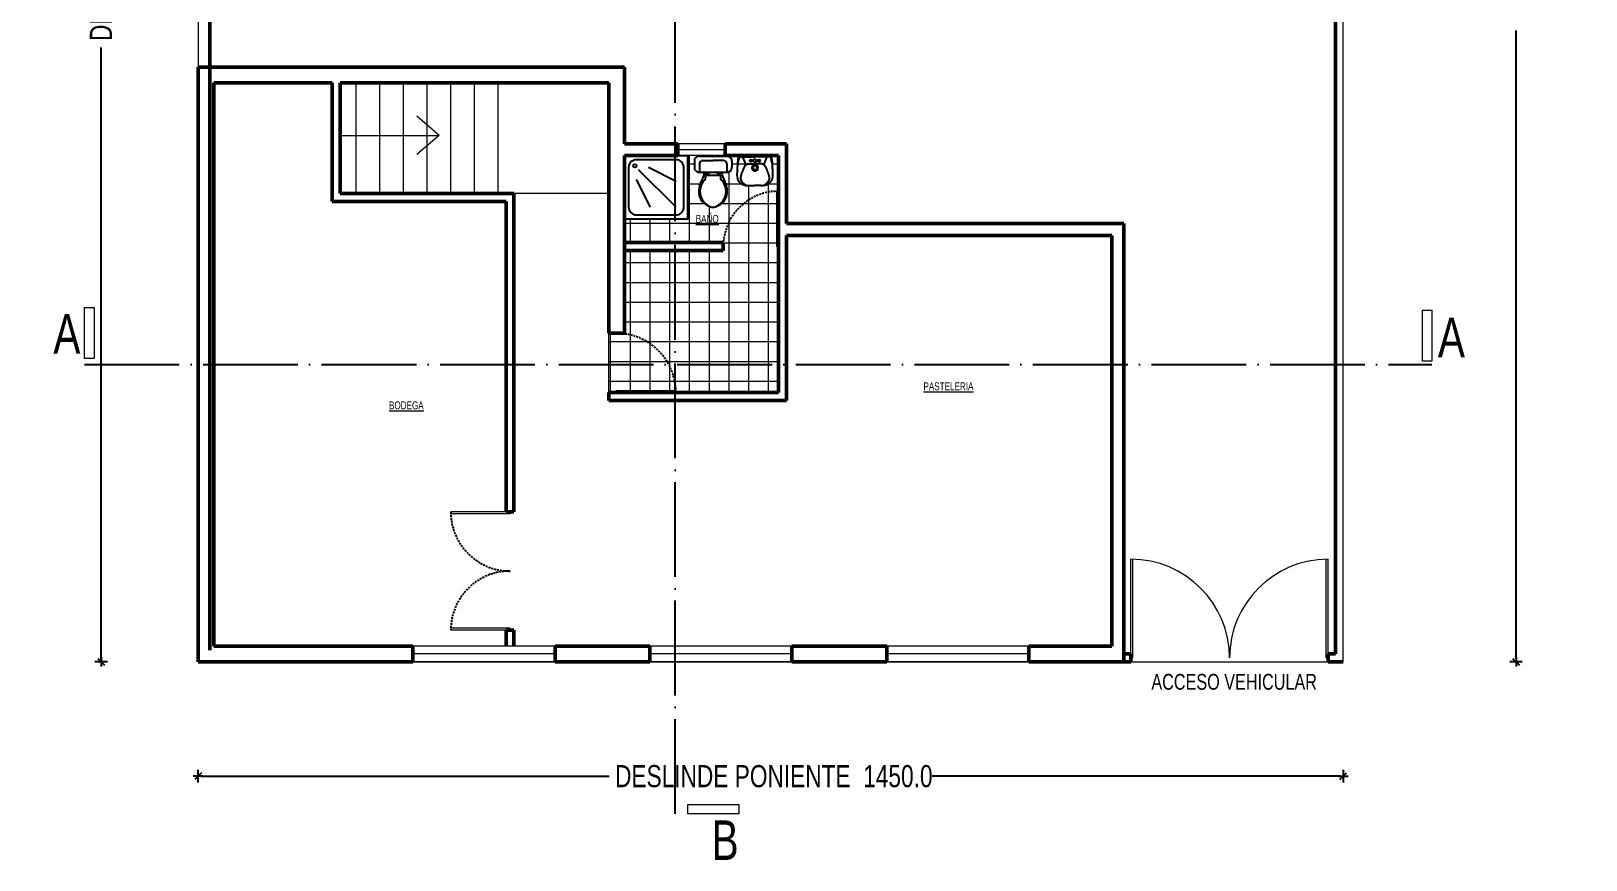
# Model space of a CAD drawing. Header units: centimetres. Extents: x 56177 to 99483, y 493 to 15482.
# Drawn here: x 68041 to 70010, y 6719 to 7768 of the extents above; entities that cross this region are included whole.
import ezdxf

# ---------------------------------------------------------------- set-up
doc = ezdxf.new("R2010")
doc.units = ezdxf.units.CM
doc.header["$MEASUREMENT"] = 0
doc.linetypes.add('ACAD_ISO04W100', pattern=[30, 24, -3, 0, -3])
doc.linetypes.add('HIDDEN', pattern=[0.375, 0.25, -0.125])
for name, color, linetype, lineweight in [('.002', 2, 'Continuous', 20), ('0.1 COTAS', 52, 'Continuous', 13), ('0.15 TEXTOS', 212, 'Continuous', 20), ('0.2 VENTANAS', 2, 'Continuous', 20), ('0.5 MUROS', 1, 'Continuous', 50), ('000.2 GENERAL', 2, 'Continuous', 20)]:
    doc.layers.add(name, color=color, linetype=linetype, lineweight=lineweight)
doc.layers.add('0.10 EJES', color=120, linetype='ACAD_ISO04W100')
doc.layers.add('0.12 PUNTEADA', color=142, linetype='HIDDEN')
doc.layers.add('0.12 MOBILIARIO BLOQUES', color=251, linetype='Continuous', lineweight=13, true_color=0x616161)
doc.layers.add('COLOR_ NARANJO', color=2, linetype='Continuous', true_color=0xffff14)
doc.styles.add('NICOLAS 2', font='swisscl.ttf')
doc.dimstyles.new('NICO CMS PEQUEÑAS', dxfattribs={"dimtxt": 10, "dimasz": 2, "dimexe": 0.18, "dimexo": 0.0625, "dimgap": 0.09, "dimtad": 0, "dimdec": 1, "dimzin": 0, "dimdsep": 46, "dimtxsty": 'NICOLAS 2', "dimblk": 'CRUZ2', "dimcen": 0.09, "dimse1": 1, "dimse2": 1, "dimclrd": 256, "dimclrt": 2, "dimadec": 0, "dimazin": 0, "dimtfac": 1, "dimtdec": 1, "dimtofl": 0, "dimtmove": 1, "dimatfit": 2, "dimldrblk": 'CRUZ2', "dimfxl": 1, "dimtolj": 1, "dimtzin": 0, "dimarcsym": 0})

# ---------------------------------------------------------------- blocks, each defined once
blk = doc.blocks.new('70i')
at = {"layer": '.002', "ltscale": 200}
for p, q in [((57774.9, 4700.5), (57774.9, 4630.5)), ((57777.4, 4700.5), (57777.4, 4630.5)), ((57777.4, 4630.5), (57774.9, 4630.5))]:
    blk.add_line(p, q, dxfattribs=at)
at = {"layer": '0.12 PUNTEADA', "linetype": 'HIDDEN', "ltscale": 10}
blk.add_arc((57777.4, 4630.5), 70, 90, 180, dxfattribs=at)
blk = doc.blocks.new('75')
at = {"layer": '.002', "ltscale": 200}
for p, q in [((7219, -432.3), (7219, -357.3)), ((7221.5, -432.3), (7221.5, -357.3)), ((7221.5, -432.3), (7219, -432.3))]:
    blk.add_line(p, q, dxfattribs=at)
at = {"layer": '0.12 PUNTEADA', "linetype": 'HIDDEN', "ltscale": 10}
blk.add_arc((7221.5, -432.3), 75, 90, 180, dxfattribs=at)
blk = doc.blocks.new('CRUZ2')
at = {"layer": 'COLOR_ NARANJO', "color": 8}
for p, q in [((-1.5, 0), (1.5, 0)), ((0, 2), (0, -2))]:
    blk.add_line(p, q, dxfattribs=at)
at = {"layer": 'COLOR_ NARANJO', "color": 4}
blk.add_lwpolyline([(-1.06, -1.06), (0, 0), (1.06, 1.06)], dxfattribs=at)
blk = doc.blocks.new('*D635')
at = {"layer": '0.1 COTAS', "lineweight": -2, "transparency": 16777216}
for p, q in [((68129.8, 8893.5), (68129.8, 8119.8)), ((68129.8, 6973.5), (68129.8, 7747.3))]:
    blk.add_line(p, q, dxfattribs=at)
at = {"layer": 'Defpoints', "color": 0, "transparency": 16777216}
for p in [(68252.6, 8897.5), (68129.8, 6969.5), (68252.6, 6969.5)]:
    blk.add_point(p, dxfattribs=at)
at = {"layer": '0.1 COTAS', "lineweight": -2, "transparency": 16777216, "xscale": 4, "yscale": 4, "zscale": 4}
for p, rotation in [((68129.8, 8897.5), 90), ((68129.8, 6969.5), 270)]:
    blk.add_blockref('CRUZ2', p, dxfattribs=dict(at, rotation=rotation))
at = {"layer": '0.1 COTAS', "color": 2, "transparency": 16777216, "insert": (68129.8, 7933.5), "char_height": 28, "attachment_point": 5, "rotation": 90, "style": 'NICOLAS 2'}
blk.add_mtext('\\A1; DESLINDE NORTE   1928.0', dxfattribs=at)
blk = doc.blocks.new('*D636')
at = {"layer": '0.1 COTAS', "lineweight": -2, "transparency": 16777216}
for p, q in [((69921.3, 8893.5), (69921.3, 8097.9)), ((69921.3, 6973.5), (69921.3, 7769.1))]:
    blk.add_line(p, q, dxfattribs=at)
at = {"layer": 'Defpoints', "color": 0, "transparency": 16777216}
for p in [(69702.6, 8897.5), (69702.6, 6969.5), (69921.3, 6969.5)]:
    blk.add_point(p, dxfattribs=at)
at = {"layer": '0.1 COTAS', "lineweight": -2, "transparency": 16777216, "xscale": 4, "yscale": 4, "zscale": 4}
for p, rotation in [((69921.3, 8897.5), 90), ((69921.3, 6969.5), 270)]:
    blk.add_blockref('CRUZ2', p, dxfattribs=dict(at, rotation=rotation))
at = {"layer": '0.1 COTAS', "color": 2, "transparency": 16777216, "insert": (69921.3, 7933.5), "char_height": 28, "attachment_point": 5, "rotation": 90, "style": 'NICOLAS 2'}
blk.add_mtext('\\A1; DESLINDE SUR  1928.0', dxfattribs=at)
blk = doc.blocks.new('*D637')
at = {"layer": '0.1 COTAS', "lineweight": -2, "transparency": 16777216}
for p, q in [((68256.6, 6824.6), (68773.2, 6824.6)), ((69698.6, 6824.6), (69182, 6824.6))]:
    blk.add_line(p, q, dxfattribs=at)
at = {"layer": 'Defpoints', "color": 0, "transparency": 16777216}
for p in [(68252.6, 6969.5), (69702.6, 6969.5), (69702.6, 6824.6)]:
    blk.add_point(p, dxfattribs=at)
at = {"layer": '0.1 COTAS', "lineweight": -2, "transparency": 16777216, "xscale": 4, "yscale": 4, "zscale": 4, "rotation": 180}
blk.add_blockref('CRUZ2', (68252.6, 6824.6), dxfattribs=at)
at = {"layer": '0.1 COTAS', "lineweight": -2, "transparency": 16777216, "xscale": 4, "yscale": 4, "zscale": 4}
blk.add_blockref('CRUZ2', (69702.6, 6824.6), dxfattribs=at)
at = {"layer": '0.1 COTAS', "color": 2, "transparency": 16777216, "insert": (68977.6, 6824.6), "char_height": 28, "attachment_point": 5, "style": 'NICOLAS 2'}
blk.add_mtext('\\A1; DESLINDE PONIENTE  1450.0', dxfattribs=at)

msp = doc.modelspace()

# ---------------------------------------------------------------- hatches: boundary and pattern name
at = {"layer": '0.12 MOBILIARIO BLOQUES'}
h = msp.add_hatch(dxfattribs=at)
h.set_pattern_fill('NET', color=256, scale=200)
h.paths.add_polyline_path([(68987.62, 7495.53), (68985.12, 7495.53), (68985.12, 7565.48, 0.4037891), (68917.62, 7495.53), (68917.62, 7490.53), (68856.64, 7490.53), (68856.64, 7322.6, -0.040455), (68857.62, 7310.53), (68987.62, 7310.53)])
h.paths.add_polyline_path([(68856.64, 7490.53), (68792.62, 7490.53), (68792.62, 7384.86, -0.330095), (68856.64, 7322.6)])
h.paths.add_polyline_path([(68782.62, 7385.53), (68772.62, 7385.53), (68772.62, 7310.53), (68782.62, 7310.53), (68782.62, 7313.03), (68856.64, 7313.03), (68856.64, 7322.6, 0.3675987)])
h.paths.add_polyline_path([(68987.62, 7565.53), (68987.62, 7610.53), (68976.06, 7609.64, -0.2399139), (68978.82, 7608.24, -0.0576326), (68980.09, 7595.35, -0.0291165), (68980.5, 7583.58, -0.4004693), (68965.76, 7572.64), (68957.75, 7572.64), (68950.82, 7572.64, -0.3066079), (68939.97, 7579.25, -0.1746136), (68939.52, 7582.82, -0.0853266), (68944.66, 7596.73, -0.1351176), (68946.67, 7599.06), (68942.23, 7609.64), (68939.43, 7609.64), (68922.05, 7610.01, -0.2311789), (68927.69, 7606.92, -0.1553303), (68928.61, 7604.03), (68928.61, 7595.45, -0.1442132), (68927.82, 7592.74, -0.2547818), (68921.71, 7589.41), (68915.3, 7589.41, 0.0768187), (68919.86, 7577.38, -0.1267566), (68922.53, 7568.46, -0.000036), (68922.53, 7568.45, -0.0490855), (68922.55, 7562.79, -0.3165814), (68909.63, 7546.72, -0.0644721), (68904.58, 7544.98, -0.0698813), (68899.14, 7546.93, -0.3060011), (68886.88, 7562.79, -0.0490855), (68886.9, 7568.45, -0.000036), (68886.9, 7568.46, -0.1267566), (68889.57, 7577.38, 0.0667683), (68893.75, 7587.77), (68893.14, 7587.77), (68893.14, 7589.37), (68892.44, 7589.37), (68887.46, 7589.42), (68887.46, 7589.42, -0.2456352), (68881.61, 7592.74), (68881.74, 7606.92, -0.2432336), (68887.71, 7610.01), (68872.77, 7610.29), (68872.77, 7530.41), (68856.64, 7530.41), (68856.64, 7500.53), (68917.8, 7500.53, -0.3934265)])
h.paths.add_polyline_path([(68856.64, 7530.41), (68792.62, 7530.41), (68792.62, 7500.53), (68856.64, 7500.53)])

# ---------------------------------------------------------------- linework, layer by layer
at = {"layer": '.002', "ltscale": 200}
for p, q in [((68647.62, 7159.53), (68572.62, 7159.53)), ((68647.62, 7157.03), (68572.62, 7157.03)), ((68647.62, 7159.53), (68647.62, 7157.03)), ((68647.62, 7012.03), (68572.62, 7012.03)), ((68647.62, 7009.53), (68572.62, 7009.53)), ((68647.62, 7009.53), (68647.62, 7012.03))]:
    msp.add_line(p, q, dxfattribs=at)
for p, q in [((68881.61, 7592.74), (68881.74, 7606.92)), ((68887.46, 7600.41), (68887.46, 7589.42)), ((68887.71, 7610.01), (68921.71, 7610.01)), ((68891.46, 7604.41), (68904.71, 7604.41)), ((68917.96, 7604.41), (68904.71, 7604.41)), ((68921.96, 7600.41), (68921.96, 7589.42)), ((68928.61, 7604.03), (68928.61, 7595.45)), ((68939.43, 7609.64), (68957.75, 7609.64)), ((68940.15, 7609.08), (68957.75, 7609.08)), ((68946.67, 7599.06), (68942.47, 7609.08)), ((68949.59, 7600.03), (68957.75, 7600.03)), ((68976.06, 7609.64), (68957.75, 7609.64)), ((68975.34, 7609.08), (68957.75, 7609.08)), ((68965.9, 7600.03), (68957.75, 7600.03)), ((68968.82, 7599.06), (68973.02, 7609.08)), ((68825.27, 7545.41), (68807.77, 7580.41)), ((68857.77, 7545.41), (68810.48, 7592.69)), ((68857.77, 7577.91), (68822.77, 7595.41)), ((68887.71, 7589.41), (68921.71, 7589.41)), ((68892.37, 7589.77), (68893.54, 7589.77)), ((68893.54, 7589.77), (68892.37, 7589.77)), ((68892.44, 7589.77), (68892.44, 7589.37)), ((68892.44, 7589.37), (68896.44, 7589.37)), ((68893.14, 7589.37), (68893.14, 7587.97)), ((68895.74, 7589.24), (68893.14, 7589.24)), ((68893.34, 7587.77), (68895.54, 7587.77)), ((68893.54, 7589.77), (68896.44, 7589.77)), ((68895.1, 7585.21), (68895.1, 7582.97)), ((68895.76, 7585.51), (68895.36, 7585.51)), ((68895.74, 7589.37), (68895.74, 7587.97)), ((68895.76, 7585.3), (68895.76, 7585.51)), ((68913.41, 7585.3), (68895.76, 7585.3)), ((68898.91, 7587.81), (68895.91, 7587.81)), ((68895.91, 7587.81), (68895.91, 7585.3)), ((68896.44, 7589.77), (68896.44, 7589.37)), ((68898.91, 7587.81), (68898.91, 7585.3)), ((68910.21, 7587.81), (68910.21, 7585.3)), ((68913.21, 7587.81), (68910.21, 7587.81)), ((68913.21, 7587.81), (68913.21, 7585.3)), ((68913.41, 7585.51), (68913.41, 7585.3)), ((68913.76, 7585.51), (68913.41, 7585.51)), ((68914.06, 7585.21), (68914.06, 7582.97)), ((68948.19, 7572.64), (68957.75, 7572.64)), ((68965.76, 7572.64), (68957.75, 7572.64))]:
    msp.add_line(p, q)
msp.add_lwpolyline([(68792.77, 7530.41), (68872.77, 7530.41), (68872.77, 7610.41), (68792.77, 7610.41)], close=True)
msp.add_lwpolyline([(68807.77, 7535.41), (68857.77, 7535.41, 0.4142136), (68867.77, 7545.41), (68867.77, 7595.41, 0.4142136), (68857.77, 7605.41), (68807.77, 7605.41, 0.4142136), (68797.77, 7595.41), (68797.77, 7545.41, 0.4142136)], format="xyb", close=True)
for centre, radius in [((68805.74, 7597.61), 2.1), ((68952.65, 7604.14), 1.6), ((68957.75, 7604.14), 1.75), ((68962.85, 7604.14), 1.6)]:
    msp.add_circle(centre, radius)
for centre, radius, start, end in [((68887.71, 7602.69), 7.33, 90, 144.68314), ((68891.46, 7600.41), 4, 90, 180), ((68917.96, 7600.41), 4, 0, 90), ((68921.71, 7602.69), 7.33, 35.31686, 90), ((68923.61, 7604.03), 5, 0, 35.31686), ((69036.16, 7586.02), 101.19, 168.00862, 181.37817), ((68991.74, 7596.3), 56.35, 167.76566, 180.97818), ((68939.43, 7606.23), 3.42, 90.0056, 143.96428), ((68940.26, 7605.73), 3.36, 88.06395, 156.89991), ((68949.89, 7594.24), 5.79, 92.95069, 154.51122), ((68957.75, 7595.14), 4.05, 90, 270), ((68957.75, 7595.14), 4.05, 270, 90), ((68965.6, 7594.24), 5.79, 25.48878, 87.04931), ((68975.23, 7605.73), 3.36, 23.10009, 91.93605), ((68976.06, 7606.23), 3.42, 36.03572, 89.9944), ((68879.33, 7586.02), 101.19, 358.62183, 11.99138), ((68923.75, 7596.3), 56.35, 359.02182, 12.23434), ((68887.71, 7596.68), 7.26, 212.82437, 270), ((68908.8, 7565.34), 20.8, 134.89706, 254.50621), ((68852.92, 7598.16), 42.13, 330.4528, 345.72784), ((68893.34, 7587.97), 0.2, 180, 270), ((68890.1, 7582.97), 5, 330.41266, 0), ((68895.36, 7585.21), 0.3, 90, 180), ((68895.54, 7587.97), 0.2, 270, 0), ((68900.36, 7565.34), 20.8, 285.49379, 45.10294), ((68913.76, 7585.21), 0.3, 0, 90), ((68919.06, 7582.97), 5, 180, 209.58734), ((68916.46, 7581.49), 2, 209.58734, 225.10294), ((68956.51, 7598.16), 42.13, 191.47708, 209.5472), ((68921.71, 7596.68), 7.26, 270, 327.17563), ((68923.61, 7595.45), 5, 327.17563, 0), ((68947.91, 7585.73), 13.09, 189.44817, 271.22132), ((68944.7, 7581.67), 5.31, 167.44282, 197.67092), ((68982.55, 7574.82), 43.77, 149.9533, 169.46146), ((68950.28, 7583.97), 11.33, 200.16817, 267.25156), ((68957.75, 7595.14), 2.6, 90, 270), ((68957.75, 7595.14), 2.6, 270, 90), ((68967.39, 7585.84), 13.3, 262.92931, 350.22766), ((68965.21, 7583.97), 11.33, 272.74844, 339.83183), ((68932.94, 7574.82), 43.77, 10.53854, 30.0467), ((68970.79, 7581.67), 5.31, 342.32908, 12.55718), ((68915.68, 7565.52), 28.93, 174.17875, 185.41931), ((68904.75, 7563.93), 17.91, 183.67165, 251.67355), ((68905.55, 7567.74), 18.66, 148.89726, 178.1494), ((68927.45, 7565.67), 40.65, 176.06891, 176.07715), ((68904.68, 7563.93), 17.91, 285.68004, 356.32835), ((68903.88, 7567.74), 18.66, 1.8506, 31.10274), ((68881.98, 7565.67), 40.65, 3.92285, 3.93109), ((68893.75, 7565.52), 28.93, 354.58069, 5.82125), ((68904.58, 7550.12), 5, 254.50621, 285.49379)]:
    msp.add_arc(centre, radius, start, end)
at = {"layer": '0.10 EJES', "ltscale": 5}
for p, q in [((68856.64, 6776.99), (68856.64, 8990.93)), ((68108.83, 7346.03), (69814.83, 7346.03))]:
    msp.add_line(p, q, dxfattribs=at)
at = {"layer": '0.12 MOBILIARIO BLOQUES'}
for p, q in [((68422.62, 7562.53), (68422.62, 7702.53)), ((68422.62, 7702.53), (68422.62, 7552.53)), ((68452.62, 7562.53), (68452.62, 7702.53)), ((68482.62, 7562.53), (68482.62, 7702.53)), ((68512.62, 7562.53), (68512.62, 7702.53)), ((68542.62, 7562.53), (68542.62, 7702.53)), ((68572.62, 7562.53), (68572.62, 7702.53)), ((68602.62, 7562.53), (68602.62, 7702.53)), ((68632.62, 7562.53), (68632.62, 7702.53)), ((68557.92, 7636.17), (68529.49, 7660.42)), ((68432.62, 7636.17), (68557.92, 7636.17)), ((68557.92, 7636.17), (68529.49, 7611.92)), ((68772.62, 7562.53), (68652.62, 7562.53)), ((68772.62, 7310.53), (68772.62, 7385.53)), ((69433.62, 6974.53), (69433.62, 7099.53)), ((69436.12, 6974.53), (69436.12, 7099.53)), ((69681.12, 6974.53), (69681.12, 7099.53)), ((69683.62, 6974.53), (69683.62, 7099.53)), ((69433.62, 6974.53), (69436.12, 6974.53)), ((69433.62, 6969.53), (69683.62, 6969.53)), ((69683.62, 6974.53), (69681.12, 6974.53))]:
    msp.add_line(p, q, dxfattribs=at)
for centre, start, end in [((69433.62, 6974.53), 0, 90), ((69683.62, 6974.53), 90, 180)]:
    msp.add_arc(centre, 125, start, end, dxfattribs=at)
at = {"layer": '0.12 PUNTEADA', "linetype": 'HIDDEN', "ltscale": 10}
for centre, start, end in [((68647.62, 7159.53), 180, 270), ((68647.62, 7009.53), 90, 180)]:
    msp.add_arc(centre, 75, start, end, dxfattribs=at)
at = {"layer": '0.2 VENTANAS'}
for p, q in [((68920.12, 7625.53), (68860.12, 7625.53)), ((68920.12, 7618.03), (68860.12, 7618.03)), ((68920.12, 7610.53), (68860.12, 7610.53)), ((68704.62, 6989.53), (68524.62, 6989.53)), ((68704.62, 6989.53), (68524.62, 6989.53)), ((69004.62, 6989.53), (68824.62, 6989.53)), ((69004.62, 6989.53), (68824.62, 6989.53)), ((69304.62, 6989.53), (69124.62, 6989.53)), ((69304.62, 6989.53), (69124.62, 6989.53)), ((68704.62, 6979.53), (68524.62, 6979.53)), ((68524.62, 6969.53), (68704.62, 6969.53)), ((68704.62, 6969.53), (68524.62, 6969.53)), ((69004.62, 6979.53), (68824.62, 6979.53)), ((68824.62, 6969.53), (69004.62, 6969.53)), ((69004.62, 6969.53), (68824.62, 6969.53)), ((69304.62, 6979.53), (69124.62, 6979.53)), ((69124.62, 6969.53), (69304.62, 6969.53)), ((69304.62, 6969.53), (69124.62, 6969.53))]:
    msp.add_line(p, q, dxfattribs=at)
for points in [[(68120.9, 7353.51), (68109.07, 7353.51), (68109.07, 7418.09), (68120.9, 7418.09)], [(69814.83, 7350.24), (69803, 7350.24), (69803, 7414.82), (69814.83, 7414.82)], [(68872.6, 6777.19), (68872.6, 6789.02), (68937.18, 6789.02), (68937.18, 6777.19)]]:
    msp.add_lwpolyline(points, close=True, dxfattribs=at)
at = {"layer": '0.5 MUROS', "ltscale": 10}
for p, q in [((68267.62, 8887.53), (68267.62, 6984.53)), ((69692.62, 6979.53), (69692.62, 8887.53)), ((68792.62, 7722.53), (68252.62, 7722.53)), ((68252.62, 6969.53), (68252.62, 7722.53)), ((68792.62, 7625.53), (68792.62, 7722.53)), ((68272.62, 6989.53), (68272.62, 7702.53)), ((68422.62, 7702.53), (68272.62, 7702.53)), ((68422.62, 7702.53), (68422.62, 7552.53)), ((68632.62, 7702.53), (68432.62, 7702.53)), ((68432.62, 7702.53), (68432.62, 7562.53)), ((68772.62, 7702.53), (68632.62, 7702.53)), ((68772.62, 7385.53), (68772.62, 7702.53)), ((68860.12, 7625.53), (68792.62, 7625.53)), ((68860.12, 7610.53), (68860.12, 7625.53)), ((68997.62, 7625.53), (68920.12, 7625.53)), ((68920.12, 7610.53), (68920.12, 7625.53)), ((68997.62, 7524.53), (68997.62, 7625.53)), ((68860.12, 7610.53), (68792.62, 7610.53)), ((68792.62, 7385.53), (68792.62, 7610.53)), ((68987.62, 7610.53), (68920.12, 7610.53)), ((68987.62, 7310.53), (68987.62, 7610.53)), ((68987.62, 7310.53), (68987.62, 7610.53)), ((68652.62, 7562.53), (68432.62, 7562.53)), ((68652.62, 7562.53), (68652.62, 7562.53)), ((68652.62, 7159.53), (68652.62, 7562.53)), ((68642.62, 7552.53), (68422.62, 7552.53)), ((68642.62, 7159.53), (68642.62, 7552.53)), ((69424.62, 7524.53), (68997.62, 7524.53)), ((69424.62, 6969.53), (69424.62, 7524.53)), ((68917.62, 7500.53), (68792.62, 7500.53)), ((68917.62, 7490.53), (68917.62, 7500.53)), ((69409.62, 7509.53), (68997.62, 7509.53)), ((68997.62, 7300.53), (68997.62, 7509.53)), ((69409.62, 6989.53), (69409.62, 7509.53)), ((68917.62, 7490.53), (68792.62, 7490.53)), ((68792.62, 7385.53), (68772.62, 7385.53)), ((68987.62, 7310.53), (68772.62, 7310.53)), ((68772.62, 7300.53), (68772.62, 7310.53)), ((68792.62, 7310.53), (68792.62, 7313.03)), ((68997.62, 7300.53), (68772.62, 7300.53)), ((68652.62, 7159.53), (68642.62, 7159.53)), ((68642.62, 6989.53), (68642.62, 7009.53)), ((68652.62, 7009.53), (68642.62, 7009.53)), ((68652.62, 6989.53), (68652.62, 7009.53)), ((68524.62, 6989.53), (68272.62, 6989.53)), ((68524.62, 6969.53), (68524.62, 6989.53)), ((68704.62, 6969.53), (68704.62, 6989.53)), ((68824.62, 6989.53), (68704.62, 6989.53)), ((68824.62, 6969.53), (68824.62, 6989.53)), ((69004.62, 6969.53), (69004.62, 6989.53)), ((69124.62, 6989.53), (69004.62, 6989.53)), ((69124.62, 6969.53), (69124.62, 6989.53)), ((69409.62, 6989.53), (69304.62, 6989.53)), ((69304.62, 6969.53), (69304.62, 6989.53)), ((68524.62, 6969.53), (68252.62, 6969.53)), ((68824.62, 6969.53), (68704.62, 6969.53)), ((69124.62, 6969.53), (69004.62, 6969.53)), ((69409.62, 6969.53), (69304.62, 6969.53)), ((69424.62, 6969.53), (69409.62, 6969.53)), ((69433.62, 6979.53), (69424.62, 6979.53)), ((69433.62, 6969.53), (69424.62, 6969.53)), ((69433.62, 6979.53), (69433.62, 6969.53)), ((69692.62, 6979.53), (69683.62, 6979.53)), ((69683.62, 6979.53), (69683.62, 6969.53)), ((69683.62, 6969.53), (69702.62, 6969.53))]:
    msp.add_line(p, q, dxfattribs=at)
at = {"layer": '000.2 GENERAL', "ltscale": 10}
for p, q in [((68252.62, 8897.53), (68252.62, 6969.53)), ((69702.62, 6969.53), (69702.62, 8897.53))]:
    msp.add_line(p, q, dxfattribs=at)

# ---------------------------------------------------------------- block references
msp.add_blockref('70i', (11210.22, 2864.99))
at = {"layer": '0.5 MUROS', "rotation": 270}
msp.add_blockref('75', (69214.89, 14532.03), dxfattribs=at)

# ---------------------------------------------------------------- texts
at = {"layer": '0.15 TEXTOS', "attachment_point": 1, "style": 'NICOLAS 2'}
for s, insert, char_height, width in [('{\\LBAÑO}', (68882.75, 7535.42), 10, 489.6147), ('\\pxqc;{\\H0.5x;A}', (67899.18, 7409.94), 100, 374.7413), ('\\pxqc;{\\H0.5x;A}', (69652.15, 7405.23), 100, 374.7413), ('{\\LPASTELERIA}', (69171.11, 7323.38), 10, 489.6147), ('{\\LBODEGA}', (68494.43, 7299.31), 10, 489.6147), ('ACCESO VEHICULAR', (69459.65, 6954.25), 20, 489.6147), ('\\pxqc;{\\H0.5x;B}', (68732.63, 6768.73), 100, 374.7413)]:
    msp.add_mtext(s, dxfattribs=dict(at, insert=insert, char_height=char_height, width=width))

# ---------------------------------------------------------------- dimensions: what is measured, and where the dimension line sits
at = {"layer": '0.1 COTAS'}
for base, p1, p2, text, picture, middle in [((68129.76, 6969.53), (68252.62, 8897.53), (68252.62, 6969.53), ' DESLINDE NORTE   <>', '*D635', (68129.76, 7933.53)), ((69921.28, 6969.53), (69702.62, 8897.53), (69702.62, 6969.53), ' DESLINDE SUR  <>', '*D636', (69921.28, 7933.53))]:
    dim = msp.add_linear_dim(base=base, p1=p1, p2=p2, angle=90, text=text, dimstyle='NICO CMS PEQUEÑAS', override={"dimscale": 4, "dimtxt": 7, "dimasz": 1}, dxfattribs=at)
    dim.commit()
    dim.dimension.update_dxf_attribs({"geometry": picture, "text_midpoint": middle})
dim = msp.add_linear_dim(base=(69702.62, 6824.63), p1=(68252.62, 6969.53), p2=(69702.62, 6969.53), text=' DESLINDE PONIENTE  <>', dimstyle='NICO CMS PEQUEÑAS', override={"dimscale": 4, "dimtxt": 7, "dimasz": 1}, dxfattribs=at)
dim.commit()
dim.dimension.update_dxf_attribs({"geometry": '*D637', "text_midpoint": (68977.62, 6824.63)})

doc.saveas('drawing.dxf')
